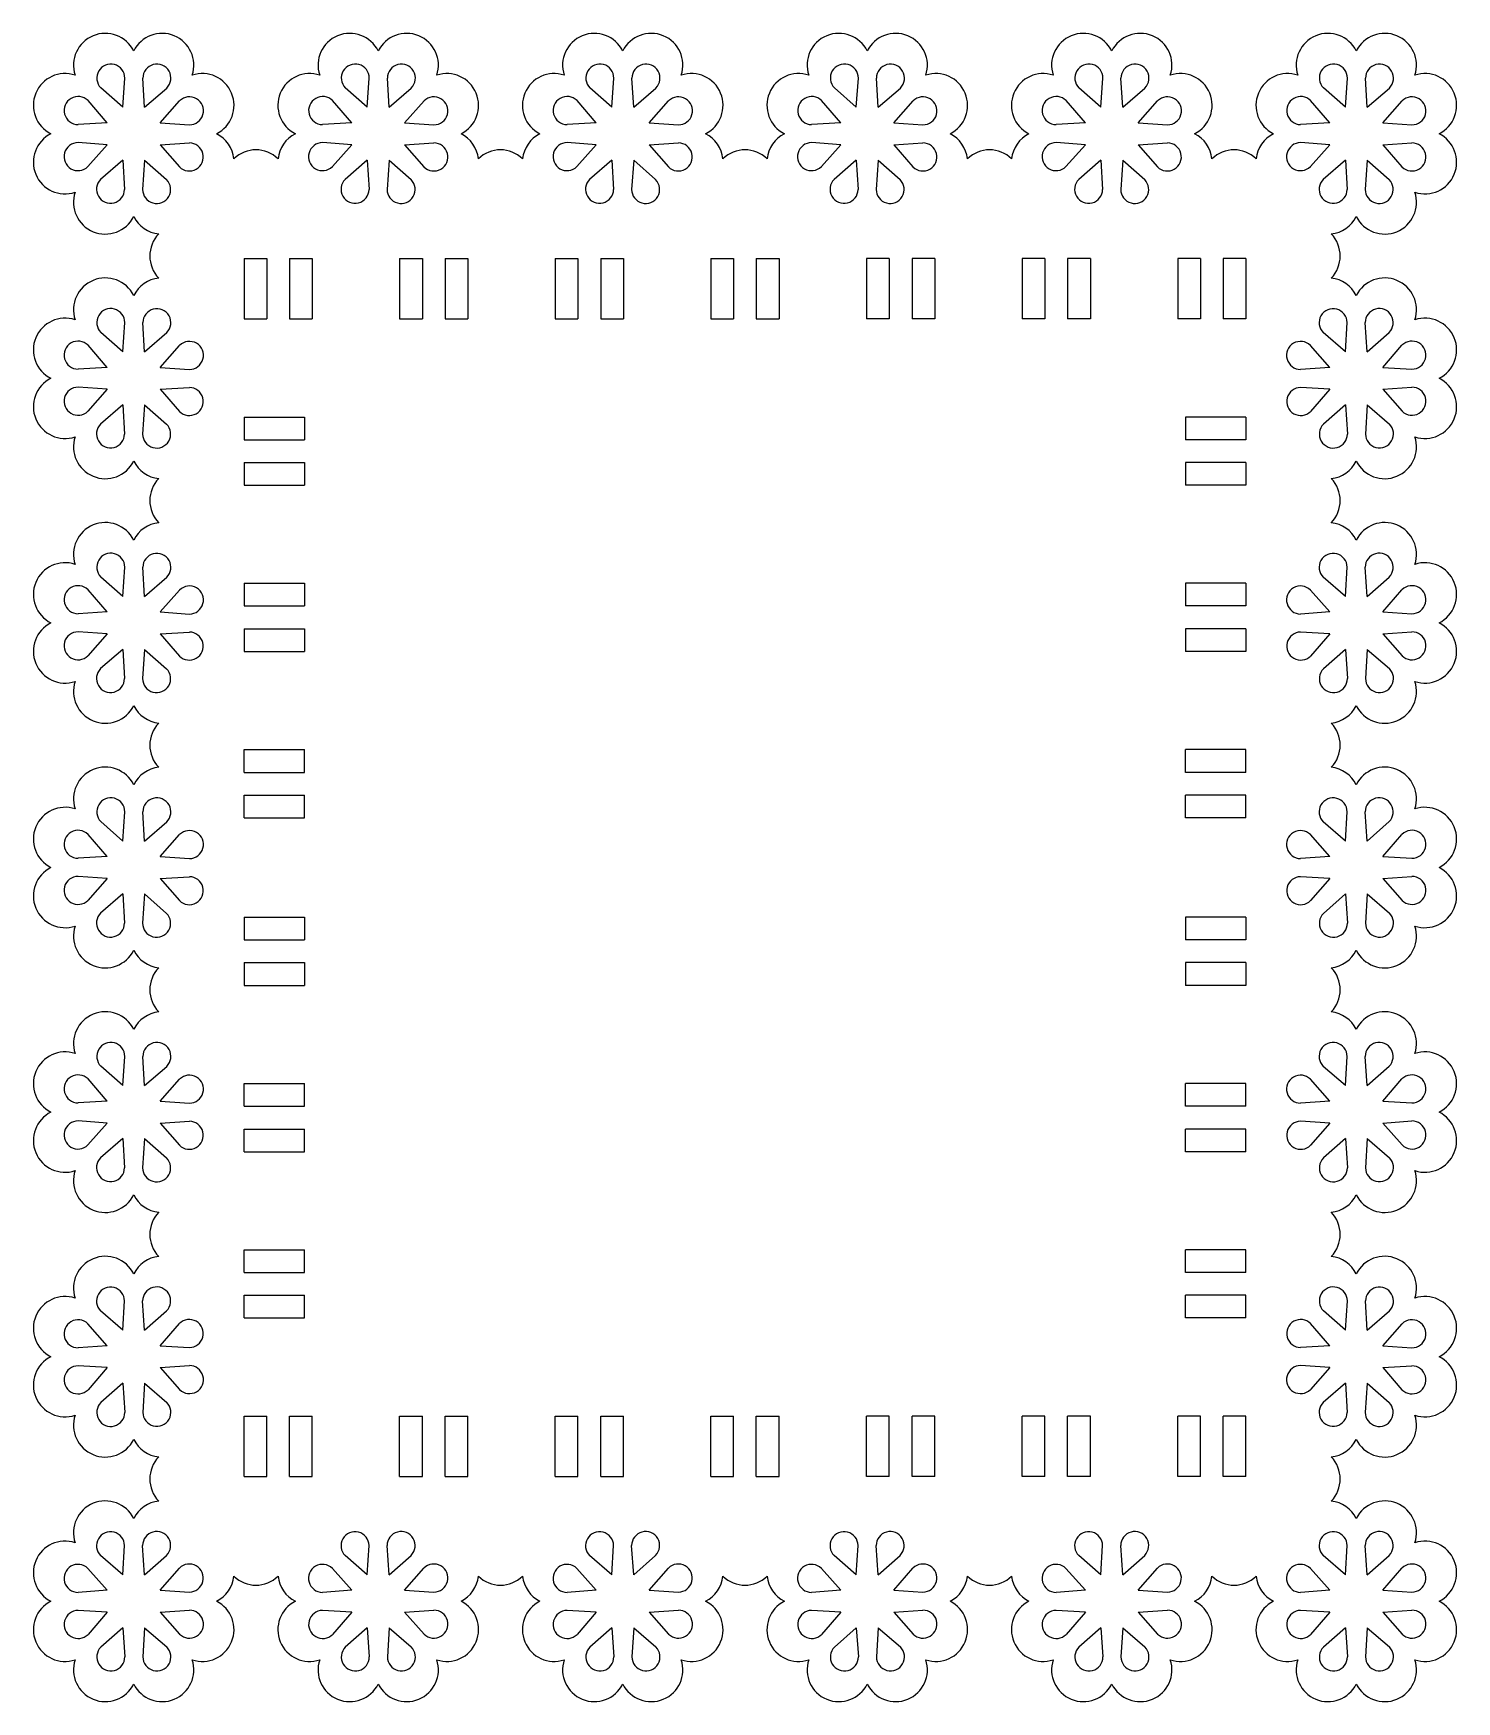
# Model space of a CAD drawing. Extents: x -986 to -425, y -77 to 229.
# Drawn here: x -985.9 to -860.7, y 80.4 to 227 of the extents above; entities that cross this region are included whole.
import ezdxf

# ---------------------------------------------------------------- set-up
doc = ezdxf.new("R2010")
doc.units = 0
doc.layers.get('0').update_dxf_attribs({"linetype": 'CONTINUOUS'})

msp = doc.modelspace()

# ---------------------------------------------------------------- linework, layer by layer
for p, q in [((-978.003359, 220.52955), (-977.823352, 223.103641)), ((-976.078686, 220.52955), (-976.233885, 223.103554)), ((-956.49872, 220.52955), (-956.318713, 223.103641)), ((-954.574047, 220.52955), (-954.729246, 223.103554)), ((-934.994081, 220.52955), (-934.814073, 223.103641)), ((-933.069408, 220.52955), (-933.224607, 223.103554)), ((-913.489441, 220.52955), (-913.309434, 223.103641)), ((-911.564768, 220.52955), (-911.719967, 223.103554)), ((-891.984802, 220.52955), (-891.804795, 223.103641)), ((-890.060129, 220.52955), (-890.215328, 223.103554)), ((-870.480163, 220.52955), (-870.300155, 223.103641)), ((-868.55549, 220.52955), (-868.710689, 223.103554)), ((-978.003359, 220.52955), (-979.933197, 222.239904)), ((-976.078686, 220.52955), (-974.131245, 222.222423)), ((-956.49872, 220.52955), (-958.428558, 222.239904)), ((-954.574047, 220.52955), (-952.626606, 222.222423)), ((-934.994081, 220.52955), (-936.923918, 222.239904)), ((-933.069408, 220.52955), (-931.121967, 222.222423)), ((-913.489441, 220.52955), (-915.419279, 222.239904)), ((-911.564768, 220.52955), (-909.617327, 222.222423)), ((-891.984802, 220.52955), (-893.91464, 222.239904)), ((-890.060129, 220.52955), (-888.112688, 222.222423)), ((-870.480163, 220.52955), (-872.410001, 222.239904)), ((-868.55549, 220.52955), (-866.608049, 222.222423)), ((-979.364309, 219.168601), (-981.057181, 221.116042)), ((-974.717737, 219.168601), (-973.007384, 221.098439)), ((-957.859669, 219.168601), (-959.552542, 221.116042)), ((-953.213098, 219.168601), (-951.502744, 221.098439)), ((-936.35503, 219.168601), (-938.047902, 221.116042)), ((-931.708458, 219.168601), (-929.998105, 221.098439)), ((-914.850391, 219.168601), (-916.543263, 221.116042)), ((-910.203819, 219.168601), (-908.493466, 221.098439)), ((-893.345751, 219.168601), (-895.038624, 221.116042)), ((-888.69918, 219.168601), (-886.988826, 221.098439)), ((-871.841112, 219.168601), (-873.533984, 221.116042)), ((-867.19454, 219.168601), (-865.484187, 221.098439)), ((-979.364309, 219.168601), (-981.938312, 219.013402)), ((-974.717737, 219.168601), (-972.143647, 218.988594)), ((-957.859669, 219.168601), (-960.433673, 219.013402)), ((-953.213098, 219.168601), (-950.639007, 218.988594)), ((-936.35503, 219.168601), (-938.929034, 219.013402)), ((-931.708458, 219.168601), (-929.134368, 218.988594)), ((-914.850391, 219.168601), (-917.424394, 219.013402)), ((-910.203819, 219.168601), (-907.629729, 218.988594)), ((-893.345751, 219.168601), (-895.919755, 219.013402)), ((-888.69918, 219.168601), (-886.125089, 218.988594)), ((-871.841112, 219.168601), (-874.415116, 219.013402)), ((-867.19454, 219.168601), (-864.62045, 218.988594)), ((-979.364309, 217.243928), (-981.938399, 217.423935)), ((-979.364309, 217.243928), (-981.074662, 215.31409)), ((-974.717737, 217.243928), (-972.143733, 217.399127)), ((-974.717737, 217.243928), (-973.024865, 215.296487)), ((-957.859669, 217.243928), (-960.43376, 217.423935)), ((-957.859669, 217.243928), (-959.570023, 215.31409)), ((-953.213098, 217.243928), (-950.639094, 217.399127)), ((-953.213098, 217.243928), (-951.520225, 215.296487)), ((-936.35503, 217.243928), (-938.92912, 217.423935)), ((-936.35503, 217.243928), (-938.065383, 215.31409)), ((-931.708458, 217.243928), (-929.134454, 217.399127)), ((-931.708458, 217.243928), (-930.015586, 215.296487)), ((-914.850391, 217.243928), (-917.424481, 217.423935)), ((-914.850391, 217.243928), (-916.560744, 215.31409)), ((-910.203819, 217.243928), (-907.629815, 217.399127)), ((-910.203819, 217.243928), (-908.510947, 215.296487)), ((-893.345751, 217.243928), (-895.919842, 217.423935)), ((-893.345751, 217.243928), (-895.056105, 215.31409)), ((-888.69918, 217.243928), (-886.125176, 217.399127)), ((-888.69918, 217.243928), (-887.006307, 215.296487)), ((-871.841112, 217.243928), (-874.415202, 217.423935)), ((-871.841112, 217.243928), (-873.551465, 215.31409)), ((-867.19454, 217.243928), (-864.620537, 217.399127)), ((-867.19454, 217.243928), (-865.501668, 215.296487)), ((-978.003359, 215.882979), (-979.9508, 214.190106)), ((-978.003359, 215.882979), (-977.84816, 213.308975)), ((-976.078686, 215.882979), (-976.258693, 213.308889)), ((-976.078686, 215.882979), (-974.148848, 214.172626)), ((-956.49872, 215.882979), (-958.446161, 214.190106)), ((-956.49872, 215.882979), (-956.343521, 213.308975)), ((-954.574047, 215.882979), (-954.754054, 213.308889)), ((-954.574047, 215.882979), (-952.644209, 214.172626)), ((-934.994081, 215.882979), (-936.941522, 214.190106)), ((-934.994081, 215.882979), (-934.838882, 213.308975)), ((-933.069408, 215.882979), (-933.249415, 213.308889)), ((-933.069408, 215.882979), (-931.13957, 214.172626)), ((-913.489441, 215.882979), (-915.436882, 214.190106)), ((-913.489441, 215.882979), (-913.334242, 213.308975)), ((-911.564768, 215.882979), (-911.744776, 213.308889)), ((-911.564768, 215.882979), (-909.63493, 214.172626)), ((-891.984802, 215.882979), (-893.932243, 214.190106)), ((-891.984802, 215.882979), (-891.829603, 213.308975)), ((-890.060129, 215.882979), (-890.240136, 213.308889)), ((-890.060129, 215.882979), (-888.130291, 214.172626)), ((-870.480163, 215.882979), (-872.427604, 214.190106)), ((-870.480163, 215.882979), (-870.324964, 213.308975)), ((-868.55549, 215.882979), (-868.735497, 213.308889)), ((-868.55549, 215.882979), (-866.625652, 214.172626)), ((-967.331914, 207.222958), (-965.331914, 207.222958)), ((-967.331914, 207.222958), (-967.331914, 201.922958)), ((-965.331914, 207.222958), (-965.331914, 201.922958)), ((-963.331914, 207.222958), (-963.331914, 201.922958)), ((-963.331914, 207.222958), (-961.331914, 207.222958)), ((-961.331914, 207.222958), (-961.331914, 201.922958)), ((-953.653589, 207.222958), (-953.653589, 201.922958)), ((-953.653589, 207.222958), (-951.653589, 207.222958)), ((-951.653589, 207.222958), (-951.653589, 201.922958)), ((-949.653589, 207.222958), (-949.653589, 201.922958)), ((-949.653589, 207.222958), (-947.653589, 207.222958)), ((-947.653589, 207.222958), (-947.653589, 201.922958)), ((-939.969423, 207.222958), (-937.969423, 207.222958)), ((-939.969423, 207.222958), (-939.969423, 201.922958)), ((-937.969423, 207.222958), (-937.969423, 201.922958)), ((-935.969423, 207.222958), (-933.969423, 207.222958)), ((-935.969423, 207.222958), (-935.969423, 201.922958)), ((-933.969423, 207.222958), (-933.969423, 201.922958)), ((-926.285257, 207.222958), (-926.285257, 201.922958)), ((-926.285257, 207.222958), (-924.285257, 207.222958)), ((-924.285257, 207.222958), (-924.285257, 201.922958)), ((-922.285257, 207.222958), (-922.285257, 201.922958)), ((-922.285257, 207.222958), (-920.285257, 207.222958)), ((-920.285257, 207.222958), (-920.285257, 201.922958)), ((-912.589426, 207.222958), (-912.589426, 201.922958)), ((-910.589426, 207.222958), (-912.589426, 207.222958)), ((-910.589426, 207.222958), (-910.589426, 201.922958)), ((-908.589426, 207.222958), (-908.589426, 201.922958)), ((-906.589426, 207.222958), (-908.589426, 207.222958)), ((-906.589426, 207.222958), (-906.589426, 201.922958)), ((-896.90526, 207.222958), (-898.90526, 207.222958)), ((-898.90526, 207.222958), (-898.90526, 201.922958)), ((-896.90526, 207.222958), (-896.90526, 201.922958)), ((-892.90526, 207.222958), (-894.90526, 207.222958)), ((-894.90526, 207.222958), (-894.90526, 201.922958)), ((-892.90526, 207.222958), (-892.90526, 201.922958)), ((-885.226935, 207.222958), (-885.226935, 201.922958)), ((-883.226935, 207.222958), (-885.226935, 207.222958)), ((-883.226935, 207.222958), (-883.226935, 201.922958)), ((-881.226935, 207.222958), (-881.226935, 201.922958)), ((-879.226935, 207.222958), (-881.226935, 207.222958)), ((-879.226935, 207.222958), (-879.226935, 201.922958)), ((-978.003359, 199.024911), (-977.823352, 201.599001)), ((-976.078686, 199.024911), (-976.233885, 201.598915)), ((-967.331914, 201.922958), (-965.331914, 201.922958)), ((-963.331914, 201.922958), (-961.331914, 201.922958)), ((-953.653589, 201.922958), (-951.653589, 201.922958)), ((-949.653589, 201.922958), (-947.653589, 201.922958)), ((-939.969423, 201.922958), (-937.969423, 201.922958)), ((-935.969423, 201.922958), (-933.969423, 201.922958)), ((-926.285257, 201.922958), (-924.285257, 201.922958)), ((-922.285257, 201.922958), (-920.285257, 201.922958)), ((-910.589426, 201.922958), (-912.589426, 201.922958)), ((-906.589426, 201.922958), (-908.589426, 201.922958)), ((-896.90526, 201.922958), (-898.90526, 201.922958)), ((-892.90526, 201.922958), (-894.90526, 201.922958)), ((-883.226935, 201.922958), (-885.226935, 201.922958)), ((-879.226935, 201.922958), (-881.226935, 201.922958)), ((-870.480163, 199.024911), (-870.324964, 201.598915)), ((-868.55549, 199.024911), (-868.735497, 201.599001)), ((-979.364309, 197.663962), (-981.057181, 199.611403)), ((-978.003359, 199.024911), (-979.933197, 200.735264)), ((-976.078686, 199.024911), (-974.131245, 200.717784)), ((-974.717737, 197.663962), (-973.007384, 199.5938)), ((-871.841112, 197.663962), (-873.551465, 199.5938)), ((-870.480163, 199.024911), (-872.427604, 200.717784)), ((-868.55549, 199.024911), (-866.625652, 200.735264)), ((-867.19454, 197.663962), (-865.501668, 199.611403)), ((-979.364309, 197.663962), (-981.938312, 197.508763)), ((-974.717737, 197.663962), (-972.143647, 197.483955)), ((-871.841112, 197.663962), (-874.415202, 197.483955)), ((-867.19454, 197.663962), (-864.620537, 197.508763)), ((-979.364309, 195.739289), (-981.938399, 195.919296)), ((-979.364309, 195.739289), (-981.074662, 193.809451)), ((-974.717737, 195.739289), (-972.143733, 195.894488)), ((-974.717737, 195.739289), (-973.024865, 193.791848)), ((-871.841112, 195.739289), (-874.415116, 195.894488)), ((-871.841112, 195.739289), (-873.533984, 193.791848)), ((-867.19454, 195.739289), (-864.62045, 195.919296)), ((-867.19454, 195.739289), (-865.484187, 193.809451)), ((-978.003359, 194.37834), (-979.9508, 192.685467)), ((-978.003359, 194.37834), (-977.84816, 191.804336)), ((-976.078686, 194.37834), (-976.258693, 191.804249)), ((-976.078686, 194.37834), (-974.148848, 192.667986)), ((-870.480163, 194.37834), (-872.410001, 192.667986)), ((-870.480163, 194.37834), (-870.300155, 191.804249)), ((-868.55549, 194.37834), (-868.710689, 191.804336)), ((-868.55549, 194.37834), (-866.608049, 192.685467)), ((-967.331914, 193.295258), (-967.331914, 191.295258)), ((-967.331914, 193.295258), (-962.031914, 193.295258)), ((-962.031914, 193.295258), (-962.031914, 191.295258)), ((-884.526935, 193.295258), (-884.526935, 191.295258)), ((-879.226935, 193.295258), (-884.526935, 193.295258)), ((-879.226935, 193.295258), (-879.226935, 191.295258)), ((-967.331914, 191.295258), (-962.031914, 191.295258)), ((-879.226935, 191.295258), (-884.526935, 191.295258)), ((-967.331914, 189.295258), (-967.331914, 187.295258)), ((-967.331914, 189.295258), (-962.031914, 189.295258)), ((-962.031914, 189.295258), (-962.031914, 187.295258)), ((-884.526935, 189.295258), (-884.526935, 187.295258)), ((-879.226935, 189.295258), (-884.526935, 189.295258)), ((-879.226935, 189.295258), (-879.226935, 187.295258)), ((-967.331914, 187.295258), (-962.031914, 187.295258)), ((-879.226935, 187.295258), (-884.526935, 187.295258)), ((-978.003359, 177.520272), (-979.933197, 179.230625)), ((-978.003359, 177.520272), (-977.823352, 180.094362)), ((-976.078686, 177.520272), (-976.233885, 180.094276)), ((-976.078686, 177.520272), (-974.131245, 179.213144)), ((-870.480163, 177.520272), (-872.427604, 179.213144)), ((-870.480163, 177.520272), (-870.324964, 180.094276)), ((-868.55549, 177.520272), (-868.735497, 180.094362)), ((-868.55549, 177.520272), (-866.625652, 179.230625)), ((-979.364309, 176.159322), (-981.057181, 178.106764)), ((-974.717737, 176.159322), (-973.007384, 178.08916)), ((-967.331914, 178.686933), (-962.031914, 178.686933)), ((-967.331914, 178.686933), (-967.331914, 176.686933)), ((-962.031914, 178.686933), (-962.031914, 176.686933)), ((-884.526935, 178.686933), (-884.526935, 176.686933)), ((-879.226935, 178.686933), (-884.526935, 178.686933)), ((-879.226935, 178.686933), (-879.226935, 176.686933)), ((-871.841112, 176.159322), (-873.551465, 178.08916)), ((-867.19454, 176.159322), (-865.501668, 178.106764)), ((-979.364309, 176.159322), (-981.938312, 176.004123)), ((-974.717737, 176.159322), (-972.143647, 175.979315)), ((-967.331914, 176.686933), (-962.031914, 176.686933)), ((-879.226935, 176.686933), (-884.526935, 176.686933)), ((-871.841112, 176.159322), (-874.415202, 175.979315)), ((-867.19454, 176.159322), (-864.620537, 176.004123)), ((-967.331914, 174.686933), (-962.031914, 174.686933)), ((-967.331914, 174.686933), (-967.331914, 172.686933)), ((-962.031914, 174.686933), (-962.031914, 172.686933)), ((-884.526935, 174.686933), (-884.526935, 172.686933)), ((-879.226935, 174.686933), (-884.526935, 174.686933)), ((-879.226935, 174.686933), (-879.226935, 172.686933)), ((-979.364309, 174.23465), (-981.938399, 174.414657)), ((-979.364309, 174.23465), (-981.074662, 172.304812)), ((-974.717737, 174.23465), (-972.143733, 174.389849)), ((-974.717737, 174.23465), (-973.024865, 172.287208)), ((-871.841112, 174.23465), (-874.415116, 174.389849)), ((-871.841112, 174.23465), (-873.533984, 172.287208)), ((-867.19454, 174.23465), (-864.62045, 174.414657)), ((-867.19454, 174.23465), (-865.484187, 172.304812)), ((-978.003359, 172.8737), (-979.9508, 171.180828)), ((-978.003359, 172.8737), (-977.84816, 170.299696)), ((-976.078686, 172.8737), (-976.258693, 170.29961)), ((-976.078686, 172.8737), (-974.148848, 171.163347)), ((-967.331914, 172.686933), (-962.031914, 172.686933)), ((-879.226935, 172.686933), (-884.526935, 172.686933)), ((-870.480163, 172.8737), (-872.410001, 171.163347)), ((-870.480163, 172.8737), (-870.300155, 170.29961)), ((-868.55549, 172.8737), (-868.710689, 170.299696)), ((-868.55549, 172.8737), (-866.608049, 171.180828)), ((-967.331914, 162.055262), (-967.331914, 164.055262)), ((-967.331914, 164.055262), (-962.031914, 164.055262)), ((-962.031914, 162.055262), (-962.031914, 164.055262)), ((-884.526935, 162.055262), (-884.526935, 164.055262)), ((-879.226935, 164.055262), (-884.526935, 164.055262)), ((-879.226935, 162.055262), (-879.226935, 164.055262)), ((-967.331914, 162.055262), (-962.031914, 162.055262)), ((-879.226935, 162.055262), (-884.526935, 162.055262)), ((-967.331914, 158.055262), (-967.331914, 160.055262)), ((-967.331914, 160.055262), (-962.031914, 160.055262)), ((-962.031914, 158.055262), (-962.031914, 160.055262)), ((-884.526935, 158.055262), (-884.526935, 160.055262)), ((-879.226935, 160.055262), (-884.526935, 160.055262)), ((-879.226935, 158.055262), (-879.226935, 160.055262)), ((-978.003359, 156.015632), (-977.823352, 158.589723)), ((-976.078686, 156.015632), (-976.233885, 158.589636)), ((-870.480163, 156.015632), (-870.324964, 158.589636)), ((-868.55549, 156.015632), (-868.735497, 158.589723)), ((-978.003359, 156.015632), (-979.933197, 157.725986)), ((-976.078686, 156.015632), (-974.131245, 157.708505)), ((-967.331914, 158.055262), (-962.031914, 158.055262)), ((-879.226935, 158.055262), (-884.526935, 158.055262)), ((-870.480163, 156.015632), (-872.427604, 157.708505)), ((-868.55549, 156.015632), (-866.625652, 157.725986)), ((-979.364309, 154.654683), (-981.057181, 156.602124)), ((-974.717737, 154.654683), (-973.007384, 156.584521)), ((-871.841112, 154.654683), (-873.551465, 156.584521)), ((-867.19454, 154.654683), (-865.501668, 156.602124)), ((-979.364309, 154.654683), (-981.938312, 154.499484)), ((-974.717737, 154.654683), (-972.143647, 154.474676)), ((-871.841112, 154.654683), (-874.415202, 154.474676)), ((-867.19454, 154.654683), (-864.620537, 154.499484)), ((-979.364309, 152.73001), (-981.938399, 152.910017)), ((-979.364309, 152.73001), (-981.074662, 150.800172)), ((-974.717737, 152.73001), (-972.143733, 152.885209)), ((-974.717737, 152.73001), (-973.024865, 150.782569)), ((-871.841112, 152.73001), (-874.415116, 152.885209)), ((-871.841112, 152.73001), (-873.533984, 150.782569)), ((-867.19454, 152.73001), (-864.62045, 152.910017)), ((-867.19454, 152.73001), (-865.484187, 150.800172)), ((-978.003359, 151.369061), (-979.9508, 149.676188)), ((-978.003359, 151.369061), (-977.84816, 148.795057)), ((-976.078686, 151.369061), (-976.258693, 148.794971)), ((-976.078686, 151.369061), (-974.148848, 149.658708)), ((-870.480163, 151.369061), (-872.410001, 149.658708)), ((-870.480163, 151.369061), (-870.300155, 148.794971)), ((-868.55549, 151.369061), (-868.710689, 148.795057)), ((-868.55549, 151.369061), (-866.608049, 149.676188)), ((-967.331914, 149.329431), (-962.031914, 149.329431)), ((-967.331914, 149.329431), (-967.331914, 147.329431)), ((-962.031914, 149.329431), (-962.031914, 147.329431)), ((-879.226935, 149.329431), (-884.526935, 149.329431)), ((-884.526935, 149.329431), (-884.526935, 147.329431)), ((-879.226935, 149.329431), (-879.226935, 147.329431)), ((-967.331914, 147.329431), (-962.031914, 147.329431)), ((-879.226935, 147.329431), (-884.526935, 147.329431)), ((-967.331914, 145.329431), (-962.031914, 145.329431)), ((-967.331914, 145.329431), (-967.331914, 143.329431)), ((-962.031914, 145.329431), (-962.031914, 143.329431)), ((-879.226935, 145.329431), (-884.526935, 145.329431)), ((-884.526935, 145.329431), (-884.526935, 143.329431)), ((-879.226935, 145.329431), (-879.226935, 143.329431)), ((-967.331914, 143.329431), (-962.031914, 143.329431)), ((-879.226935, 143.329431), (-884.526935, 143.329431)), ((-978.003359, 134.510993), (-977.823352, 137.085083)), ((-976.078686, 134.510993), (-976.233885, 137.084997)), ((-870.480163, 134.510993), (-870.324964, 137.084997)), ((-868.55549, 134.510993), (-868.735497, 137.085083)), ((-979.364309, 133.150044), (-981.057181, 135.097485)), ((-978.003359, 134.510993), (-979.933197, 136.221346)), ((-976.078686, 134.510993), (-974.131245, 136.203866)), ((-974.717737, 133.150044), (-973.007384, 135.079882)), ((-871.841112, 133.150044), (-873.551465, 135.079882)), ((-870.480163, 134.510993), (-872.427604, 136.203866)), ((-868.55549, 134.510993), (-866.625652, 136.221346)), ((-867.19454, 133.150044), (-865.501668, 135.097485)), ((-967.331914, 132.697761), (-967.331914, 134.697761)), ((-967.331914, 134.697761), (-962.031914, 134.697761)), ((-962.031914, 132.697761), (-962.031914, 134.697761)), ((-879.226935, 134.697761), (-884.526935, 134.697761)), ((-884.526935, 132.697761), (-884.526935, 134.697761)), ((-879.226935, 132.697761), (-879.226935, 134.697761)), ((-979.364309, 133.150044), (-981.938312, 132.994845)), ((-974.717737, 133.150044), (-972.143647, 132.970037)), ((-967.331914, 132.697761), (-962.031914, 132.697761)), ((-879.226935, 132.697761), (-884.526935, 132.697761)), ((-871.841112, 133.150044), (-874.415202, 132.970037)), ((-867.19454, 133.150044), (-864.620537, 132.994845)), ((-979.364309, 131.225371), (-981.938399, 131.405378)), ((-979.364309, 131.225371), (-981.074662, 129.295533)), ((-974.717737, 131.225371), (-972.143733, 131.38057)), ((-974.717737, 131.225371), (-973.024865, 129.27793)), ((-967.331914, 128.697761), (-967.331914, 130.697761)), ((-967.331914, 130.697761), (-962.031914, 130.697761)), ((-962.031914, 128.697761), (-962.031914, 130.697761)), ((-879.226935, 130.697761), (-884.526935, 130.697761)), ((-884.526935, 128.697761), (-884.526935, 130.697761)), ((-879.226935, 128.697761), (-879.226935, 130.697761)), ((-871.841112, 131.225371), (-874.415116, 131.38057)), ((-871.841112, 131.225371), (-873.533984, 129.27793)), ((-867.19454, 131.225371), (-864.62045, 131.405378)), ((-867.19454, 131.225371), (-865.484187, 129.295533)), ((-978.003359, 129.864422), (-979.9508, 128.171549)), ((-978.003359, 129.864422), (-977.84816, 127.290418)), ((-976.078686, 129.864422), (-976.258693, 127.290331)), ((-976.078686, 129.864422), (-974.148848, 128.154068)), ((-870.480163, 129.864422), (-872.410001, 128.154068)), ((-870.480163, 129.864422), (-870.300155, 127.290331)), ((-868.55549, 129.864422), (-868.710689, 127.290418)), ((-868.55549, 129.864422), (-866.608049, 128.171549)), ((-967.331914, 128.697761), (-962.031914, 128.697761)), ((-879.226935, 128.697761), (-884.526935, 128.697761)), ((-967.331914, 118.089435), (-967.331914, 120.089435)), ((-967.331914, 120.089435), (-962.031914, 120.089435)), ((-962.031914, 118.089435), (-962.031914, 120.089435)), ((-879.226935, 120.089435), (-884.526935, 120.089435)), ((-884.526935, 118.089435), (-884.526935, 120.089435)), ((-879.226935, 118.089435), (-879.226935, 120.089435)), ((-967.331914, 118.089435), (-962.031914, 118.089435)), ((-879.226935, 118.089435), (-884.526935, 118.089435)), ((-967.331914, 114.089435), (-967.331914, 116.089435)), ((-967.331914, 116.089435), (-962.031914, 116.089435)), ((-962.031914, 114.089435), (-962.031914, 116.089435)), ((-879.226935, 116.089435), (-884.526935, 116.089435)), ((-884.526935, 114.089435), (-884.526935, 116.089435)), ((-879.226935, 114.089435), (-879.226935, 116.089435)), ((-978.003359, 113.006354), (-979.9508, 114.699226)), ((-978.003359, 113.006354), (-977.84816, 115.580358)), ((-976.078686, 113.006354), (-976.258693, 115.580444)), ((-976.078686, 113.006354), (-974.148848, 114.716707)), ((-870.480163, 113.006354), (-872.410001, 114.716707)), ((-870.480163, 113.006354), (-870.300155, 115.580444)), ((-868.55549, 113.006354), (-868.710689, 115.580358)), ((-868.55549, 113.006354), (-866.608049, 114.699226)), ((-979.364309, 111.645405), (-981.074662, 113.575242)), ((-974.717737, 111.645405), (-973.024865, 113.592846)), ((-967.331914, 114.089435), (-962.031914, 114.089435)), ((-879.226935, 114.089435), (-884.526935, 114.089435)), ((-871.841112, 111.645405), (-873.533984, 113.592846)), ((-867.19454, 111.645405), (-865.484187, 113.575242)), ((-979.364309, 111.645405), (-981.938399, 111.465397)), ((-974.717737, 111.645405), (-972.143733, 111.490205)), ((-871.841112, 111.645405), (-874.415116, 111.490205)), ((-867.19454, 111.645405), (-864.62045, 111.465397)), ((-979.364309, 109.720732), (-981.938312, 109.875931)), ((-979.364309, 109.720732), (-981.057181, 107.773291)), ((-974.717737, 109.720732), (-972.143647, 109.900739)), ((-974.717737, 109.720732), (-973.007384, 107.790894)), ((-871.841112, 109.720732), (-874.415202, 109.900739)), ((-871.841112, 109.720732), (-873.551465, 107.790894)), ((-867.19454, 109.720732), (-864.620537, 109.875931)), ((-867.19454, 109.720732), (-865.501668, 107.773291)), ((-978.003359, 108.359782), (-979.933197, 106.649429)), ((-978.003359, 108.359782), (-977.823352, 105.785692)), ((-976.078686, 108.359782), (-976.233885, 105.785778)), ((-976.078686, 108.359782), (-974.131245, 106.66691)), ((-870.480163, 108.359782), (-872.427604, 106.66691)), ((-870.480163, 108.359782), (-870.324964, 105.785778)), ((-868.55549, 108.359782), (-868.735497, 105.785692)), ((-868.55549, 108.359782), (-866.625652, 106.649429)), ((-967.331914, 105.461735), (-965.331914, 105.461735)), ((-967.331914, 100.161735), (-967.331914, 105.461735)), ((-965.331914, 100.161735), (-965.331914, 105.461735)), ((-963.331914, 100.161735), (-963.331914, 105.461735)), ((-963.331914, 105.461735), (-961.331914, 105.461735)), ((-961.331914, 100.161735), (-961.331914, 105.461735)), ((-953.653589, 105.461735), (-951.653589, 105.461735)), ((-953.653589, 100.161735), (-953.653589, 105.461735)), ((-951.653589, 100.161735), (-951.653589, 105.461735)), ((-949.653589, 105.461735), (-947.653589, 105.461735)), ((-949.653589, 100.161735), (-949.653589, 105.461735)), ((-947.653589, 100.161735), (-947.653589, 105.461735)), ((-939.969423, 105.461735), (-937.969423, 105.461735)), ((-939.969423, 100.161735), (-939.969423, 105.461735)), ((-937.969423, 100.161735), (-937.969423, 105.461735)), ((-935.969423, 105.461735), (-933.969423, 105.461735)), ((-935.969423, 100.161735), (-935.969423, 105.461735)), ((-933.969423, 100.161735), (-933.969423, 105.461735)), ((-926.285257, 105.461735), (-924.285257, 105.461735)), ((-926.285257, 100.161735), (-926.285257, 105.461735)), ((-924.285257, 100.161735), (-924.285257, 105.461735)), ((-922.285257, 105.461735), (-920.285257, 105.461735)), ((-922.285257, 100.161735), (-922.285257, 105.461735)), ((-920.285257, 100.161735), (-920.285257, 105.461735)), ((-912.589426, 100.161735), (-912.589426, 105.461735)), ((-910.589426, 105.461735), (-912.589426, 105.461735)), ((-910.589426, 100.161735), (-910.589426, 105.461735)), ((-908.589426, 100.161735), (-908.589426, 105.461735)), ((-906.589426, 105.461735), (-908.589426, 105.461735)), ((-906.589426, 100.161735), (-906.589426, 105.461735)), ((-898.90526, 100.161735), (-898.90526, 105.461735)), ((-896.90526, 105.461735), (-898.90526, 105.461735)), ((-896.90526, 100.161735), (-896.90526, 105.461735)), ((-892.90526, 105.461735), (-894.90526, 105.461735)), ((-894.90526, 100.161735), (-894.90526, 105.461735)), ((-892.90526, 100.161735), (-892.90526, 105.461735)), ((-885.226935, 100.161735), (-885.226935, 105.461735)), ((-883.226935, 105.461735), (-885.226935, 105.461735)), ((-883.226935, 100.161735), (-883.226935, 105.461735)), ((-879.226935, 105.461735), (-881.226935, 105.461735)), ((-881.226935, 100.161735), (-881.226935, 105.461735)), ((-879.226935, 100.161735), (-879.226935, 105.461735)), ((-967.331914, 100.161735), (-965.331914, 100.161735)), ((-963.331914, 100.161735), (-961.331914, 100.161735)), ((-953.653589, 100.161735), (-951.653589, 100.161735)), ((-949.653589, 100.161735), (-947.653589, 100.161735)), ((-939.969423, 100.161735), (-937.969423, 100.161735)), ((-935.969423, 100.161735), (-933.969423, 100.161735)), ((-926.285257, 100.161735), (-924.285257, 100.161735)), ((-922.285257, 100.161735), (-920.285257, 100.161735)), ((-910.589426, 100.161735), (-912.589426, 100.161735)), ((-906.589426, 100.161735), (-908.589426, 100.161735)), ((-896.90526, 100.161735), (-898.90526, 100.161735)), ((-892.90526, 100.161735), (-894.90526, 100.161735)), ((-883.226935, 100.161735), (-885.226935, 100.161735)), ((-879.226935, 100.161735), (-881.226935, 100.161735)), ((-978.003359, 91.501715), (-977.84816, 94.075718)), ((-976.078686, 91.501715), (-976.258693, 94.075805)), ((-956.49872, 91.501715), (-956.343521, 94.075718)), ((-954.574047, 91.501715), (-954.754054, 94.075805)), ((-934.994081, 91.501715), (-934.838882, 94.075718)), ((-933.069408, 91.501715), (-933.249415, 94.075805)), ((-913.489441, 91.501715), (-913.334242, 94.075718)), ((-911.564768, 91.501715), (-911.744776, 94.075805)), ((-891.984802, 91.501715), (-891.829603, 94.075718)), ((-890.060129, 91.501715), (-890.240136, 94.075805)), ((-870.480163, 91.501715), (-870.324964, 94.075718)), ((-868.55549, 91.501715), (-868.735497, 94.075805)), ((-978.003359, 91.501715), (-979.9508, 93.194587)), ((-976.078686, 91.501715), (-974.148848, 93.212068)), ((-956.49872, 91.501715), (-958.446161, 93.194587)), ((-954.574047, 91.501715), (-952.644209, 93.212068)), ((-934.994081, 91.501715), (-936.941522, 93.194587)), ((-933.069408, 91.501715), (-931.13957, 93.212068)), ((-913.489441, 91.501715), (-915.436882, 93.194587)), ((-911.564768, 91.501715), (-909.63493, 93.212068)), ((-891.984802, 91.501715), (-893.932243, 93.194587)), ((-890.060129, 91.501715), (-888.130291, 93.212068)), ((-870.480163, 91.501715), (-872.427604, 93.194587)), ((-868.55549, 91.501715), (-866.625652, 93.212068)), ((-979.364309, 90.140765), (-981.074662, 92.070603)), ((-974.717737, 90.140765), (-973.024865, 92.088206)), ((-957.859669, 90.140765), (-959.570023, 92.070603)), ((-953.213098, 90.140765), (-951.520225, 92.088206)), ((-936.35503, 90.140765), (-938.065383, 92.070603)), ((-931.708458, 90.140765), (-930.015586, 92.088206)), ((-914.850391, 90.140765), (-916.560744, 92.070603)), ((-910.203819, 90.140765), (-908.510947, 92.088206)), ((-893.345751, 90.140765), (-895.056105, 92.070603)), ((-888.69918, 90.140765), (-887.006307, 92.088206)), ((-871.841112, 90.140765), (-873.551465, 92.070603)), ((-867.19454, 90.140765), (-865.501668, 92.088206)), ((-979.364309, 90.140765), (-981.938399, 89.960758)), ((-974.717737, 90.140765), (-972.143733, 89.985566)), ((-957.859669, 90.140765), (-960.43376, 89.960758)), ((-953.213098, 90.140765), (-950.639094, 89.985566)), ((-936.35503, 90.140765), (-938.92912, 89.960758)), ((-931.708458, 90.140765), (-929.134454, 89.985566)), ((-914.850391, 90.140765), (-917.424481, 89.960758)), ((-910.203819, 90.140765), (-907.629815, 89.985566)), ((-893.345751, 90.140765), (-895.919842, 89.960758)), ((-888.69918, 90.140765), (-886.125176, 89.985566)), ((-871.841112, 90.140765), (-874.415202, 89.960758)), ((-867.19454, 90.140765), (-864.620537, 89.985566)), ((-979.364309, 88.216092), (-981.938312, 88.371291)), ((-979.364309, 88.216092), (-981.057181, 86.268651)), ((-974.717737, 88.216092), (-972.143647, 88.396099)), ((-974.717737, 88.216092), (-973.007384, 86.286254)), ((-957.859669, 88.216092), (-960.433673, 88.371291)), ((-957.859669, 88.216092), (-959.552542, 86.268651)), ((-953.213098, 88.216092), (-950.639007, 88.396099)), ((-953.213098, 88.216092), (-951.502744, 86.286254)), ((-936.35503, 88.216092), (-938.929034, 88.371291)), ((-936.35503, 88.216092), (-938.047902, 86.268651)), ((-931.708458, 88.216092), (-929.134368, 88.396099)), ((-931.708458, 88.216092), (-929.998105, 86.286254)), ((-914.850391, 88.216092), (-917.424394, 88.371291)), ((-914.850391, 88.216092), (-916.543263, 86.268651)), ((-910.203819, 88.216092), (-907.629729, 88.396099)), ((-910.203819, 88.216092), (-908.493466, 86.286254)), ((-893.345751, 88.216092), (-895.919755, 88.371291)), ((-893.345751, 88.216092), (-895.038624, 86.268651)), ((-888.69918, 88.216092), (-886.125089, 88.396099)), ((-888.69918, 88.216092), (-886.988826, 86.286254)), ((-871.841112, 88.216092), (-874.415116, 88.371291)), ((-871.841112, 88.216092), (-873.533984, 86.268651)), ((-867.19454, 88.216092), (-864.62045, 88.396099)), ((-867.19454, 88.216092), (-865.484187, 86.286254)), ((-978.003359, 86.855143), (-979.933197, 85.14479)), ((-978.003359, 86.855143), (-977.823352, 84.281053)), ((-976.078686, 86.855143), (-976.233885, 84.281139)), ((-976.078686, 86.855143), (-974.131245, 85.162271)), ((-956.49872, 86.855143), (-958.428558, 85.14479)), ((-956.49872, 86.855143), (-956.318713, 84.281053)), ((-954.574047, 86.855143), (-954.729246, 84.281139)), ((-954.574047, 86.855143), (-952.626606, 85.162271)), ((-934.994081, 86.855143), (-936.923918, 85.14479)), ((-934.994081, 86.855143), (-934.814073, 84.281053)), ((-933.069408, 86.855143), (-933.224607, 84.281139)), ((-933.069408, 86.855143), (-931.121967, 85.162271)), ((-913.489441, 86.855143), (-915.419279, 85.14479)), ((-913.489441, 86.855143), (-913.309434, 84.281053)), ((-911.564768, 86.855143), (-911.719967, 84.281139)), ((-911.564768, 86.855143), (-909.617327, 85.162271)), ((-891.984802, 86.855143), (-893.91464, 85.14479)), ((-891.984802, 86.855143), (-891.804795, 84.281053)), ((-890.060129, 86.855143), (-890.215328, 84.281139)), ((-890.060129, 86.855143), (-888.112688, 85.162271)), ((-870.480163, 86.855143), (-872.410001, 85.14479)), ((-870.480163, 86.855143), (-870.300155, 84.281053)), ((-868.55549, 86.855143), (-868.710689, 84.281139)), ((-868.55549, 86.855143), (-866.608049, 85.162271))]:
    msp.add_line(p, q)
for centre, radius, start, end in [((-979.539241, 224.237498), 2.793147, 26.567243, 198.432757), ((-974.542804, 224.237498), 2.793147, 341.567243, 153.432757), ((-958.034602, 224.237498), 2.793147, 26.567243, 198.432757), ((-953.038165, 224.237498), 2.793147, 341.567243, 153.432757), ((-936.529963, 224.237498), 2.793147, 26.567243, 198.432757), ((-931.533526, 224.237498), 2.793147, 341.567243, 153.432757), ((-915.025323, 224.237498), 2.793147, 26.567243, 198.432757), ((-910.028886, 224.237498), 2.793147, 341.567243, 153.432757), ((-893.520684, 224.237498), 2.793147, 26.567243, 198.432757), ((-888.524247, 224.237498), 2.793147, 341.567243, 153.432757), ((-872.016045, 224.237498), 2.793147, 26.567243, 198.432757), ((-867.019608, 224.237498), 2.793147, 341.567243, 153.432757), ((-983.072256, 220.704483), 2.793147, 71.567243, 243.432757), ((-979.055399, 223.104433), 1.232047, 359.963173, 224.563654), ((-975.001874, 223.094171), 1.232047, 314.963173, 179.563654), ((-971.00979, 220.704483), 2.793147, 296.567243, 108.432757), ((-961.567617, 220.704483), 2.793147, 71.567243, 243.432757), ((-957.55076, 223.104433), 1.232047, 359.963173, 224.563654), ((-953.497235, 223.094171), 1.232047, 314.963173, 179.563654), ((-949.50515, 220.704483), 2.793147, 296.567243, 108.432757), ((-940.062977, 220.704483), 2.793147, 71.567243, 243.432757), ((-936.04612, 223.104433), 1.232047, 359.963173, 224.563654), ((-931.992595, 223.094171), 1.232047, 314.963173, 179.563654), ((-928.000511, 220.704483), 2.793147, 296.567243, 108.432757), ((-918.558338, 220.704483), 2.793147, 71.567243, 243.432757), ((-914.541481, 223.104433), 1.232047, 359.963173, 224.563654), ((-910.487956, 223.094171), 1.232047, 314.963173, 179.563654), ((-906.495872, 220.704483), 2.793147, 296.567243, 108.432757), ((-897.053699, 220.704483), 2.793147, 71.567243, 243.432757), ((-893.036842, 223.104433), 1.232047, 359.963173, 224.563654), ((-888.983317, 223.094171), 1.232047, 314.963173, 179.563654), ((-884.991232, 220.704483), 2.793147, 296.567243, 108.432757), ((-875.549059, 220.704483), 2.793147, 71.567243, 243.432757), ((-871.532202, 223.104433), 1.232047, 359.963173, 224.563654), ((-867.478677, 223.094171), 1.232047, 314.963173, 179.563654), ((-863.486593, 220.704483), 2.793147, 296.567243, 108.432757), ((-981.92893, 220.245413), 1.232047, 44.963173, 269.563654), ((-972.142855, 220.220641), 1.232047, 269.963173, 134.563654), ((-960.42429, 220.245413), 1.232047, 44.963173, 269.563654), ((-950.638215, 220.220641), 1.232047, 269.963173, 134.563654), ((-938.919651, 220.245413), 1.232047, 44.963173, 269.563654), ((-929.133576, 220.220641), 1.232047, 269.963173, 134.563654), ((-917.415012, 220.245413), 1.232047, 44.963173, 269.563654), ((-907.628937, 220.220641), 1.232047, 269.963173, 134.563654), ((-895.910372, 220.245413), 1.232047, 44.963173, 269.563654), ((-886.124297, 220.220641), 1.232047, 269.963173, 134.563654), ((-874.405733, 220.245413), 1.232047, 44.963173, 269.563654), ((-864.619658, 220.220641), 1.232047, 269.963173, 134.563654), ((-983.072256, 215.708046), 2.793147, 116.567243, 288.432757), ((-981.939191, 216.191889), 1.232047, 89.963173, 314.563654), ((-972.153116, 216.167116), 1.232047, 224.963173, 89.563654), ((-971.00979, 215.708046), 2.793147, 6.041745, 63.432757), ((-961.567617, 215.708046), 2.793147, 116.567243, 173.958255), ((-960.434551, 216.191889), 1.232047, 89.963173, 314.563654), ((-950.648477, 216.167116), 1.232047, 224.963173, 89.563654), ((-949.50515, 215.708046), 2.793147, 6.041745, 63.432757), ((-940.062977, 215.708046), 2.793147, 116.567243, 173.958255), ((-938.929912, 216.191889), 1.232047, 89.963173, 314.563654), ((-929.143837, 216.167116), 1.232047, 224.963173, 89.563654), ((-928.000511, 215.708046), 2.793147, 6.041745, 63.432757), ((-918.558338, 215.708046), 2.793147, 116.567243, 173.958255), ((-917.425273, 216.191889), 1.232047, 89.963173, 314.563654), ((-907.639198, 216.167116), 1.232047, 224.963173, 89.563654), ((-906.495872, 215.708046), 2.793147, 6.041745, 63.432757), ((-897.053699, 215.708046), 2.793147, 116.567243, 173.958255), ((-895.920634, 216.191889), 1.232047, 89.963173, 314.563654), ((-886.134559, 216.167116), 1.232047, 224.963173, 89.563654), ((-884.991232, 215.708046), 2.793147, 6.041745, 63.432757), ((-875.549059, 215.708046), 2.793147, 116.567243, 173.958255), ((-874.415994, 216.191889), 1.232047, 89.963173, 314.563654), ((-864.629919, 216.167116), 1.232047, 224.963173, 89.563654), ((-863.486593, 215.708046), 2.793147, 251.567243, 63.432757), ((-966.288703, 213.995879), 2.793147, 45.909485, 134.090515), ((-944.784064, 213.995879), 2.793147, 45.909485, 134.090515), ((-923.279424, 213.995879), 2.793147, 45.909485, 134.090515), ((-901.774785, 213.995879), 2.793147, 45.909485, 134.090515), ((-880.270146, 213.995879), 2.793147, 45.909485, 134.090515), ((-979.080172, 213.318358), 1.232047, 134.963173, 359.563654), ((-975.026647, 213.308097), 1.232047, 179.963173, 44.563654), ((-957.575532, 213.318358), 1.232047, 134.963173, 359.563654), ((-953.522007, 213.308097), 1.232047, 179.963173, 44.563654), ((-936.070893, 213.318358), 1.232047, 134.963173, 359.563654), ((-932.017368, 213.308097), 1.232047, 179.963173, 44.563654), ((-914.566254, 213.318358), 1.232047, 134.963173, 359.563654), ((-910.512729, 213.308097), 1.232047, 179.963173, 44.563654), ((-893.061614, 213.318358), 1.232047, 134.963173, 359.563654), ((-889.008089, 213.308097), 1.232047, 179.963173, 44.563654), ((-871.556975, 213.318358), 1.232047, 134.963173, 359.563654), ((-867.50345, 213.308097), 1.232047, 179.963173, 44.563654), ((-979.539241, 212.175031), 2.793147, 161.567243, 333.432757), ((-867.019608, 212.175031), 2.793147, 206.567243, 18.432757), ((-974.542804, 212.175031), 2.793147, 206.567243, 263.958255), ((-872.016045, 212.175031), 2.793147, 276.041745, 333.432757), ((-972.830637, 207.453945), 2.793147, 135.909485, 224.090515), ((-873.728211, 207.453945), 2.793147, 315.909485, 44.090515), ((-979.539241, 202.732858), 2.793147, 26.567243, 198.432757), ((-974.542804, 202.732858), 2.793147, 96.041745, 153.432757), ((-872.016045, 202.732858), 2.793147, 26.567243, 83.958255), ((-867.019608, 202.732858), 2.793147, 341.567243, 153.432757), ((-979.055399, 201.599793), 1.232047, 359.963173, 224.563654), ((-975.001874, 201.589532), 1.232047, 314.963173, 179.563654), ((-871.556975, 201.589532), 1.232047, 0.436346, 225.036827), ((-867.50345, 201.599793), 1.232047, 315.436346, 180.036827), ((-983.072256, 199.199844), 2.793147, 71.567243, 243.432757), ((-863.486593, 199.199844), 2.793147, 296.567243, 108.432757), ((-981.92893, 198.740774), 1.232047, 44.963173, 269.563654), ((-972.142855, 198.716001), 1.232047, 269.963173, 134.563654), ((-874.415994, 198.716001), 1.232047, 45.436346, 270.036827), ((-864.629919, 198.740774), 1.232047, 270.436346, 135.036827), ((-983.072256, 194.203407), 2.793147, 116.567243, 288.432757), ((-863.486593, 194.203407), 2.793147, 251.567243, 63.432757), ((-981.939191, 194.687249), 1.232047, 89.963173, 314.563654), ((-972.153116, 194.662477), 1.232047, 224.963173, 89.563654), ((-874.405733, 194.662477), 1.232047, 90.436346, 315.036827), ((-864.619658, 194.687249), 1.232047, 225.436346, 90.036827), ((-979.080172, 191.813718), 1.232047, 134.963173, 359.563654), ((-975.026647, 191.803457), 1.232047, 179.963173, 44.563654), ((-871.532202, 191.803457), 1.232047, 135.436346, 0.036827), ((-867.478677, 191.813718), 1.232047, 180.436346, 45.036827), ((-979.539241, 190.670392), 2.793147, 161.567243, 333.432757), ((-867.019608, 190.670392), 2.793147, 206.567243, 18.432757), ((-974.542804, 190.670392), 2.793147, 206.567243, 263.958255), ((-872.016045, 190.670392), 2.793147, 276.041745, 333.432757), ((-972.830637, 185.949306), 2.793147, 135.909485, 224.090515), ((-873.728211, 185.949306), 2.793147, 315.909485, 44.090515), ((-979.539241, 181.228219), 2.793147, 26.567243, 198.432757), ((-974.542804, 181.228219), 2.793147, 96.041745, 153.432757), ((-872.016045, 181.228219), 2.793147, 26.567243, 83.958255), ((-867.019608, 181.228219), 2.793147, 341.567243, 153.432757), ((-983.072256, 177.695205), 2.793147, 71.567243, 243.432757), ((-979.055399, 180.095154), 1.232047, 359.963173, 224.563654), ((-975.001874, 180.084893), 1.232047, 314.963173, 179.563654), ((-871.556975, 180.084893), 1.232047, 0.436346, 225.036827), ((-867.50345, 180.095154), 1.232047, 315.436346, 180.036827), ((-863.486593, 177.695205), 2.793147, 296.567243, 108.432757), ((-981.92893, 177.236135), 1.232047, 44.963173, 269.563654), ((-972.142855, 177.211362), 1.232047, 269.963173, 134.563654), ((-874.415994, 177.211362), 1.232047, 45.436346, 270.036827), ((-864.629919, 177.236135), 1.232047, 270.436346, 135.036827), ((-983.072256, 172.698767), 2.793147, 116.567243, 288.432757), ((-863.486593, 172.698767), 2.793147, 251.567243, 63.432757), ((-981.939191, 173.18261), 1.232047, 89.963173, 314.563654), ((-972.153116, 173.157837), 1.232047, 224.963173, 89.563654), ((-874.405733, 173.157837), 1.232047, 90.436346, 315.036827), ((-864.619658, 173.18261), 1.232047, 225.436346, 90.036827), ((-979.080172, 170.309079), 1.232047, 134.963173, 359.563654), ((-975.026647, 170.298818), 1.232047, 179.963173, 44.563654), ((-871.532202, 170.298818), 1.232047, 135.436346, 0.036827), ((-867.478677, 170.309079), 1.232047, 180.436346, 45.036827), ((-979.539241, 169.165753), 2.793147, 161.567243, 333.432757), ((-867.019608, 169.165753), 2.793147, 206.567243, 18.432757), ((-974.542804, 169.165753), 2.793147, 206.567243, 263.958255), ((-872.016045, 169.165753), 2.793147, 276.041745, 333.432757), ((-972.830637, 164.444666), 2.793147, 135.909485, 224.090515), ((-873.728211, 164.444666), 2.793147, 315.909485, 44.090515), ((-979.539241, 159.72358), 2.793147, 26.567243, 198.432757), ((-974.542804, 159.72358), 2.793147, 96.041745, 153.432757), ((-872.016045, 159.72358), 2.793147, 26.567243, 83.958255), ((-867.019608, 159.72358), 2.793147, 341.567243, 153.432757), ((-983.072256, 156.190565), 2.793147, 71.567243, 243.432757), ((-979.055399, 158.590515), 1.232047, 359.963173, 224.563654), ((-975.001874, 158.580254), 1.232047, 314.963173, 179.563654), ((-871.556975, 158.580254), 1.232047, 0.436346, 225.036827), ((-867.50345, 158.590515), 1.232047, 315.436346, 180.036827), ((-863.486593, 156.190565), 2.793147, 296.567243, 108.432757), ((-981.92893, 155.731495), 1.232047, 44.963173, 269.563654), ((-864.629919, 155.731495), 1.232047, 270.436346, 135.036827), ((-972.142855, 155.706723), 1.232047, 269.963173, 134.563654), ((-874.415994, 155.706723), 1.232047, 45.436346, 270.036827), ((-983.072256, 151.194128), 2.793147, 116.567243, 288.432757), ((-981.939191, 151.677971), 1.232047, 89.963173, 314.563654), ((-972.153116, 151.653198), 1.232047, 224.963173, 89.563654), ((-874.405733, 151.653198), 1.232047, 90.436346, 315.036827), ((-864.619658, 151.677971), 1.232047, 225.436346, 90.036827), ((-863.486593, 151.194128), 2.793147, 251.567243, 63.432757), ((-979.080172, 148.80444), 1.232047, 134.963173, 359.563654), ((-975.026647, 148.794179), 1.232047, 179.963173, 44.563654), ((-871.532202, 148.794179), 1.232047, 135.436346, 0.036827), ((-867.478677, 148.80444), 1.232047, 180.436346, 45.036827), ((-979.539241, 147.661114), 2.793147, 161.567243, 333.432757), ((-867.019608, 147.661114), 2.793147, 206.567243, 18.432757), ((-974.542804, 147.661114), 2.793147, 206.567243, 263.958255), ((-872.016045, 147.661114), 2.793147, 276.041745, 333.432757), ((-972.830637, 142.940027), 2.793147, 135.909485, 224.090515), ((-873.728211, 142.940027), 2.793147, 315.909485, 44.090515), ((-979.539241, 138.218941), 2.793147, 26.567243, 198.432757), ((-974.542804, 138.218941), 2.793147, 96.041745, 153.432757), ((-872.016045, 138.218941), 2.793147, 26.567243, 83.958255), ((-867.019608, 138.218941), 2.793147, 341.567243, 153.432757), ((-979.055399, 137.085875), 1.232047, 359.963173, 224.563654), ((-975.001874, 137.075614), 1.232047, 314.963173, 179.563654), ((-871.556975, 137.075614), 1.232047, 0.436346, 225.036827), ((-867.50345, 137.085875), 1.232047, 315.436346, 180.036827), ((-983.072256, 134.685926), 2.793147, 71.567243, 243.432757), ((-863.486593, 134.685926), 2.793147, 296.567243, 108.432757), ((-981.92893, 134.226856), 1.232047, 44.963173, 269.563654), ((-972.142855, 134.202084), 1.232047, 269.963173, 134.563654), ((-874.415994, 134.202084), 1.232047, 45.436346, 270.036827), ((-864.629919, 134.226856), 1.232047, 270.436346, 135.036827), ((-983.072256, 129.689489), 2.793147, 116.567243, 288.432757), ((-863.486593, 129.689489), 2.793147, 251.567243, 63.432757), ((-981.939191, 130.173331), 1.232047, 89.963173, 314.563654), ((-972.153116, 130.148559), 1.232047, 224.963173, 89.563654), ((-874.405733, 130.148559), 1.232047, 90.436346, 315.036827), ((-864.619658, 130.173331), 1.232047, 225.436346, 90.036827), ((-979.080172, 127.299801), 1.232047, 134.963173, 359.563654), ((-975.026647, 127.289539), 1.232047, 179.963173, 44.563654), ((-871.532202, 127.289539), 1.232047, 135.436346, 0.036827), ((-867.478677, 127.299801), 1.232047, 180.436346, 45.036827), ((-979.539241, 126.156474), 2.793147, 161.567243, 333.432757), ((-867.019608, 126.156474), 2.793147, 206.567243, 18.432757), ((-974.542804, 126.156474), 2.793147, 206.567243, 263.958255), ((-872.016045, 126.156474), 2.793147, 276.041745, 333.432757), ((-972.830637, 121.435388), 2.793147, 135.909485, 224.090515), ((-873.728211, 121.435388), 2.793147, 315.909485, 44.090515), ((-979.539241, 116.714301), 2.793147, 26.567243, 198.432757), ((-974.542804, 116.714301), 2.793147, 96.041745, 153.432757), ((-872.016045, 116.714301), 2.793147, 26.567243, 83.958255), ((-867.019608, 116.714301), 2.793147, 341.567243, 153.432757), ((-983.072256, 113.181287), 2.793147, 71.567243, 243.432757), ((-979.080172, 115.570975), 1.232047, 0.436346, 225.036827), ((-975.026647, 115.581236), 1.232047, 315.436346, 180.036827), ((-871.532202, 115.581236), 1.232047, 359.963173, 224.563654), ((-867.478677, 115.570975), 1.232047, 314.963173, 179.563654), ((-863.486593, 113.181287), 2.793147, 296.567243, 108.432757), ((-981.939191, 112.697444), 1.232047, 45.436346, 270.036827), ((-972.153116, 112.722217), 1.232047, 270.436346, 135.036827), ((-874.405733, 112.722217), 1.232047, 44.963173, 269.563654), ((-864.619658, 112.697444), 1.232047, 269.963173, 134.563654), ((-983.072256, 108.184849), 2.793147, 116.567243, 288.432757), ((-863.486593, 108.184849), 2.793147, 251.567243, 63.432757), ((-981.92893, 108.643919), 1.232047, 90.436346, 315.036827), ((-972.142855, 108.668692), 1.232047, 225.436346, 90.036827), ((-874.415994, 108.668692), 1.232047, 89.963173, 314.563654), ((-864.629919, 108.643919), 1.232047, 224.963173, 89.563654), ((-979.055399, 105.7849), 1.232047, 135.436346, 0.036827), ((-975.001874, 105.795161), 1.232047, 180.436346, 45.036827), ((-871.556975, 105.795161), 1.232047, 134.963173, 359.563654), ((-867.50345, 105.7849), 1.232047, 179.963173, 44.563654), ((-979.539241, 104.651835), 2.793147, 161.567243, 333.432757), ((-867.019608, 104.651835), 2.793147, 206.567243, 18.432757), ((-974.542804, 104.651835), 2.793147, 206.567243, 263.958255), ((-872.016045, 104.651835), 2.793147, 276.041745, 333.432757), ((-972.830637, 99.930748), 2.793147, 135.909485, 224.090515), ((-873.728211, 99.930748), 2.793147, 315.909485, 44.090515), ((-979.539241, 95.209662), 2.793147, 26.567243, 198.432757), ((-974.542804, 95.209662), 2.793147, 96.041745, 153.432757), ((-872.016045, 95.209662), 2.793147, 26.567243, 83.958255), ((-867.019608, 95.209662), 2.793147, 341.567243, 153.432757), ((-983.072256, 91.676647), 2.793147, 71.567243, 243.432757), ((-979.080172, 94.066336), 1.232047, 0.436346, 225.036827), ((-975.026647, 94.076597), 1.232047, 315.436346, 180.036827), ((-957.575532, 94.066336), 1.232047, 0.436346, 225.036827), ((-953.522007, 94.076597), 1.232047, 315.436346, 180.036827), ((-936.070893, 94.066336), 1.232047, 0.436346, 225.036827), ((-932.017368, 94.076597), 1.232047, 315.436346, 180.036827), ((-914.566254, 94.066336), 1.232047, 0.436346, 225.036827), ((-910.512729, 94.076597), 1.232047, 315.436346, 180.036827), ((-893.061614, 94.066336), 1.232047, 0.436346, 225.036827), ((-889.008089, 94.076597), 1.232047, 315.436346, 180.036827), ((-871.556975, 94.066336), 1.232047, 0.436346, 225.036827), ((-867.50345, 94.076597), 1.232047, 315.436346, 180.036827), ((-863.486593, 91.676647), 2.793147, 296.567243, 108.432757), ((-981.939191, 91.192805), 1.232047, 45.436346, 270.036827), ((-972.153116, 91.217578), 1.232047, 270.436346, 135.036827), ((-960.434551, 91.192805), 1.232047, 45.436346, 270.036827), ((-950.648477, 91.217578), 1.232047, 270.436346, 135.036827), ((-938.929912, 91.192805), 1.232047, 45.436346, 270.036827), ((-929.143837, 91.217578), 1.232047, 270.436346, 135.036827), ((-917.425273, 91.192805), 1.232047, 45.436346, 270.036827), ((-907.639198, 91.217578), 1.232047, 270.436346, 135.036827), ((-895.920634, 91.192805), 1.232047, 45.436346, 270.036827), ((-886.134559, 91.217578), 1.232047, 270.436346, 135.036827), ((-874.415994, 91.192805), 1.232047, 45.436346, 270.036827), ((-864.629919, 91.217578), 1.232047, 270.436346, 135.036827), ((-971.00979, 91.676647), 2.793147, 296.567243, 353.958255), ((-966.288703, 93.388814), 2.793147, 225.909485, 314.090515), ((-961.567617, 91.676647), 2.793147, 186.041745, 243.432757), ((-949.50515, 91.676647), 2.793147, 296.567243, 353.958255), ((-944.784064, 93.388814), 2.793147, 225.909485, 314.090515), ((-940.062977, 91.676647), 2.793147, 186.041745, 243.432757), ((-928.000511, 91.676647), 2.793147, 296.567243, 353.958255), ((-923.279424, 93.388814), 2.793147, 225.909485, 314.090515), ((-918.558338, 91.676647), 2.793147, 186.041745, 243.432757), ((-906.495872, 91.676647), 2.793147, 296.567243, 353.958255), ((-901.774785, 93.388814), 2.793147, 225.909485, 314.090515), ((-897.053699, 91.676647), 2.793147, 186.041745, 243.432757), ((-884.991232, 91.676647), 2.793147, 296.567243, 353.958255), ((-880.270146, 93.388814), 2.793147, 225.909485, 314.090515), ((-875.549059, 91.676647), 2.793147, 186.041745, 243.432757), ((-983.072256, 86.68021), 2.793147, 116.567243, 288.432757), ((-981.92893, 87.13928), 1.232047, 90.436346, 315.036827), ((-972.142855, 87.164053), 1.232047, 225.436346, 90.036827), ((-971.00979, 86.68021), 2.793147, 251.567243, 63.432757), ((-961.567617, 86.68021), 2.793147, 116.567243, 288.432757), ((-960.42429, 87.13928), 1.232047, 90.436346, 315.036827), ((-950.638215, 87.164053), 1.232047, 225.436346, 90.036827), ((-949.50515, 86.68021), 2.793147, 251.567243, 63.432757), ((-940.062977, 86.68021), 2.793147, 116.567243, 288.432757), ((-938.919651, 87.13928), 1.232047, 90.436346, 315.036827), ((-929.133576, 87.164053), 1.232047, 225.436346, 90.036827), ((-928.000511, 86.68021), 2.793147, 251.567243, 63.432757), ((-918.558338, 86.68021), 2.793147, 116.567243, 288.432757), ((-917.415012, 87.13928), 1.232047, 90.436346, 315.036827), ((-907.628937, 87.164053), 1.232047, 225.436346, 90.036827), ((-906.495872, 86.68021), 2.793147, 251.567243, 63.432757), ((-897.053699, 86.68021), 2.793147, 116.567243, 288.432757), ((-895.910372, 87.13928), 1.232047, 90.436346, 315.036827), ((-886.124297, 87.164053), 1.232047, 225.436346, 90.036827), ((-884.991232, 86.68021), 2.793147, 251.567243, 63.432757), ((-875.549059, 86.68021), 2.793147, 116.567243, 288.432757), ((-874.405733, 87.13928), 1.232047, 90.436346, 315.036827), ((-864.619658, 87.164053), 1.232047, 225.436346, 90.036827), ((-863.486593, 86.68021), 2.793147, 251.567243, 63.432757), ((-979.055399, 84.280261), 1.232047, 135.436346, 0.036827), ((-975.001874, 84.290522), 1.232047, 180.436346, 45.036827), ((-957.55076, 84.280261), 1.232047, 135.436346, 0.036827), ((-953.497235, 84.290522), 1.232047, 180.436346, 45.036827), ((-936.04612, 84.280261), 1.232047, 135.436346, 0.036827), ((-931.992595, 84.290522), 1.232047, 180.436346, 45.036827), ((-914.541481, 84.280261), 1.232047, 135.436346, 0.036827), ((-910.487956, 84.290522), 1.232047, 180.436346, 45.036827), ((-893.036842, 84.280261), 1.232047, 135.436346, 0.036827), ((-888.983317, 84.290522), 1.232047, 180.436346, 45.036827), ((-871.532202, 84.280261), 1.232047, 135.436346, 0.036827), ((-867.478677, 84.290522), 1.232047, 180.436346, 45.036827), ((-979.539241, 83.147196), 2.793147, 161.567243, 333.432757), ((-974.542804, 83.147196), 2.793147, 206.567243, 18.432757), ((-958.034602, 83.147196), 2.793147, 161.567243, 333.432757), ((-953.038165, 83.147196), 2.793147, 206.567243, 18.432757), ((-936.529963, 83.147196), 2.793147, 161.567243, 333.432757), ((-931.533526, 83.147196), 2.793147, 206.567243, 18.432757), ((-915.025323, 83.147196), 2.793147, 161.567243, 333.432757), ((-910.028886, 83.147196), 2.793147, 206.567243, 18.432757), ((-893.520684, 83.147196), 2.793147, 161.567243, 333.432757), ((-888.524247, 83.147196), 2.793147, 206.567243, 18.432757), ((-872.016045, 83.147196), 2.793147, 161.567243, 333.432757), ((-867.019608, 83.147196), 2.793147, 206.567243, 18.432757)]:
    msp.add_arc(centre, radius, start, end)

doc.saveas('drawing.dxf')
